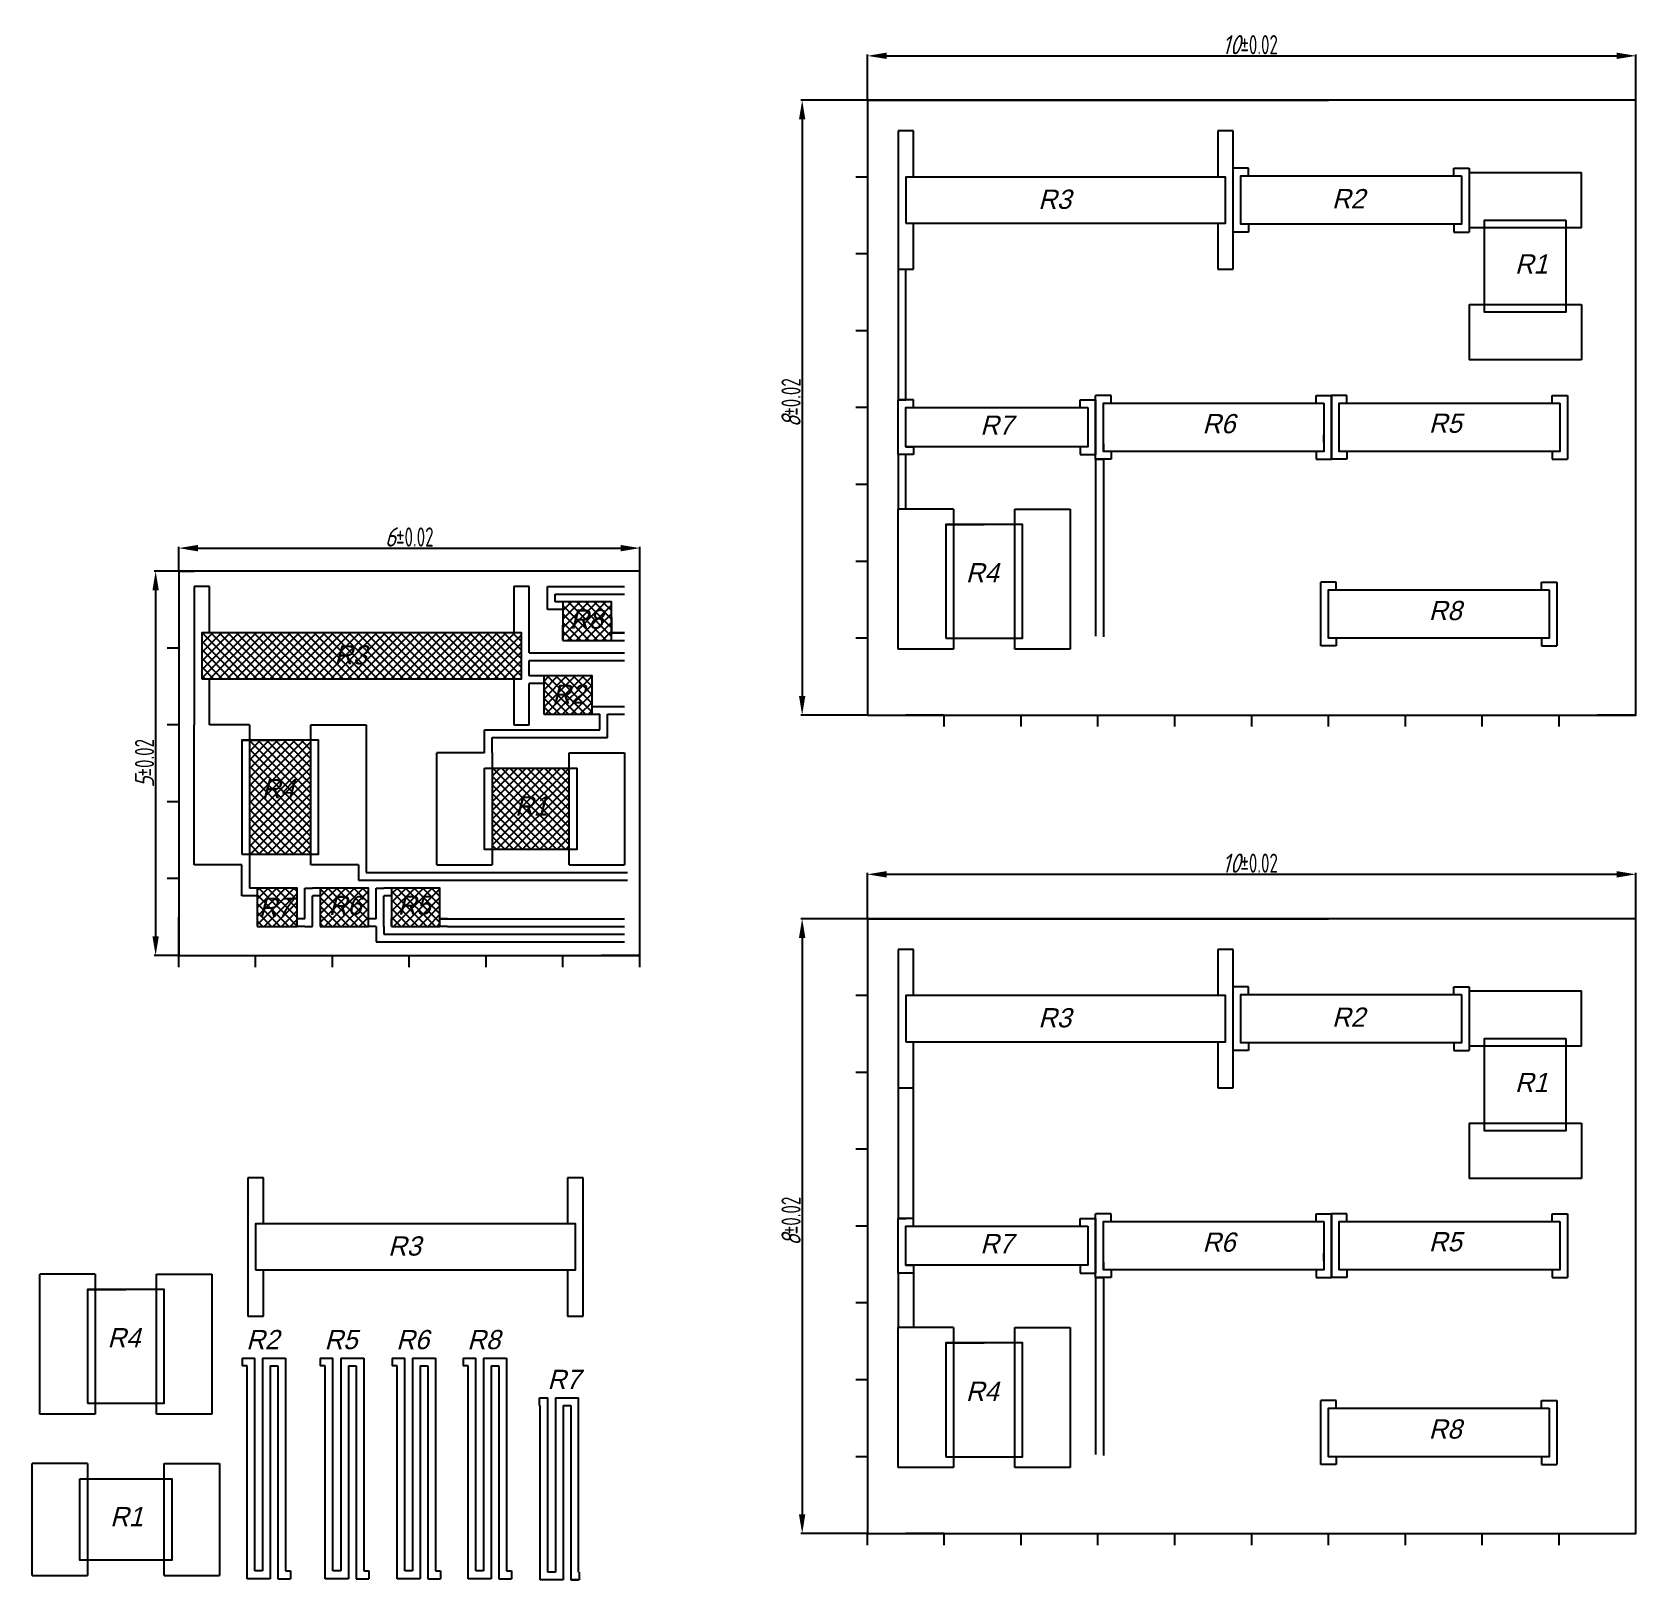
# Model space of a CAD drawing. Header units: millimetres. Extents: x 1007 to 2120, y -18 to 495.
# Drawn here: x 1210.8 to 1419.5, y 282.7 to 484.1 of the extents above; entities that cross this region are included whole.
import ezdxf

# ---------------------------------------------------------------- set-up
doc = ezdxf.new("R2010")
doc.units = ezdxf.units.MM
doc.layers.add('проводник', color=7, linetype='Continuous')
doc.layers.add('рамка', color=7, linetype='Continuous')
doc.styles.add('STYLE1', font='gostwnd4.shx', dxfattribs={"oblique": 15, "height": 2.5})
doc.dimstyles.get("Standard").update_dxf_attribs({"dimtxt": 0.5, "dimasz": 2.5, "dimexe": 0.18, "dimexo": 0.0625, "dimgap": 0.2, "dimtad": 1, "dimtoh": 1, "dimdec": 4, "dimzin": 0, "dimdsep": 46, "dimtxsty": 'STYLE1', "dimcen": 2.5, "dimadec": 0, "dimazin": 0, "dimtfac": 1, "dimtdec": 4, "dimtofl": 0, "dimtmove": 0, "dimatfit": 3, "dimfxl": 1, "dimtolj": 1, "dimtzin": 0, "dimarcsym": 0})

# ---------------------------------------------------------------- blocks, each defined once
blk = doc.blocks.new('*D9')
at = {"layer": 'Defpoints', "color": 0, "ltscale": 100, "transparency": 16777216}
for p in [(1229.92, 413.94), (1226.92, 363.94), (1229.92, 363.94)]:
    blk.add_point(p, dxfattribs=at)
at = {"layer": 'рамка', "color": 0, "lineweight": -2, "ltscale": 100, "transparency": 16777216}
for p, q in [((1229.86, 413.94), (1226.74, 413.94)), ((1226.92, 411.44), (1226.92, 366.44)), ((1229.86, 363.94), (1226.74, 363.94))]:
    blk.add_line(p, q, dxfattribs=at)
at = {"layer": 'рамка', "color": 0, "ltscale": 100, "transparency": 16777216}
for points in [[(1226.5, 411.44), (1227.34, 411.44), (1226.92, 413.94)], [(1226.5, 366.44), (1227.34, 366.44), (1226.92, 363.94)]]:
    blk.add_solid(points, dxfattribs=at)
at = {"layer": 'рамка', "color": 0, "ltscale": 100, "transparency": 16777216, "insert": (1225.47, 388.94), "char_height": 2.5, "attachment_point": 5, "rotation": 90, "style": 'STYLE1'}
blk.add_mtext('\\A1;5{\\A0;\\Feskd15|c204;\\Q0;\\W0.8;%%P0.02}', dxfattribs=at)
blk = doc.blocks.new('*D8')
at = {"layer": 'Defpoints', "color": 0, "ltscale": 100, "transparency": 16777216}
for p in [(1289.92, 416.94), (1229.92, 413.94), (1289.92, 413.94)]:
    blk.add_point(p, dxfattribs=at)
at = {"layer": 'рамка', "color": 0, "lineweight": -2, "ltscale": 100, "transparency": 16777216}
for p, q in [((1229.92, 414), (1229.92, 417.12)), ((1232.42, 416.94), (1287.42, 416.94)), ((1289.92, 414), (1289.92, 417.12))]:
    blk.add_line(p, q, dxfattribs=at)
at = {"layer": 'рамка', "color": 0, "ltscale": 100, "transparency": 16777216}
for points in [[(1232.42, 417.36), (1232.42, 416.52), (1229.92, 416.94)], [(1287.42, 417.36), (1287.42, 416.52), (1289.92, 416.94)]]:
    blk.add_solid(points, dxfattribs=at)
at = {"layer": 'рамка', "color": 0, "ltscale": 100, "transparency": 16777216, "insert": (1259.92, 418.39), "char_height": 2.5, "attachment_point": 5, "style": 'STYLE1'}
blk.add_mtext('\\A1;6{\\A0;\\Feskd15|c204;\\Q0;\\W0.8;%%P0.02}', dxfattribs=at)
blk = doc.blocks.new('*D13')
at = {"layer": 'Defpoints', "color": 0, "ltscale": 100, "transparency": 16777216}
for p in [(1319.54, 475.22), (1311.05, 395.22), (1319.54, 395.22)]:
    blk.add_point(p, dxfattribs=at)
at = {"layer": 'рамка', "color": 0, "lineweight": -2, "ltscale": 100, "transparency": 16777216}
for p, q in [((1319.48, 475.22), (1310.87, 475.22)), ((1311.05, 472.72), (1311.05, 397.72)), ((1319.48, 395.22), (1310.87, 395.22))]:
    blk.add_line(p, q, dxfattribs=at)
at = {"layer": 'рамка', "color": 0, "ltscale": 100, "transparency": 16777216}
for points in [[(1310.63, 472.72), (1311.46, 472.72), (1311.05, 475.22)], [(1310.63, 397.72), (1311.46, 397.72), (1311.05, 395.22)]]:
    blk.add_solid(points, dxfattribs=at)
at = {"layer": 'рамка', "color": 0, "ltscale": 100, "transparency": 16777216, "insert": (1309.6, 435.85), "char_height": 2.5, "attachment_point": 5, "rotation": 90, "style": 'STYLE1'}
blk.add_mtext('\\A1;8{\\A0;\\Feskd15|c204;\\Q0;\\W0.8;%%P0.02}', dxfattribs=at)
blk = doc.blocks.new('*D14')
at = {"layer": 'Defpoints', "color": 0, "ltscale": 100, "transparency": 16777216}
for p in [(1419.54, 480.99), (1319.54, 475.22), (1419.54, 475.22)]:
    blk.add_point(p, dxfattribs=at)
at = {"layer": 'рамка', "color": 0, "lineweight": -2, "ltscale": 100, "transparency": 16777216}
for p, q in [((1319.54, 475.28), (1319.54, 481.17)), ((1322.04, 480.99), (1417.04, 480.99)), ((1419.54, 475.28), (1419.54, 481.17))]:
    blk.add_line(p, q, dxfattribs=at)
at = {"layer": 'рамка', "color": 0, "ltscale": 100, "transparency": 16777216}
for points in [[(1322.04, 481.41), (1322.04, 480.58), (1319.54, 480.99)], [(1417.04, 481.41), (1417.04, 480.58), (1419.54, 480.99)]]:
    blk.add_solid(points, dxfattribs=at)
at = {"layer": 'рамка', "color": 0, "ltscale": 100, "transparency": 16777216, "insert": (1369.32, 482.44), "char_height": 2.5, "attachment_point": 5, "style": 'STYLE1'}
blk.add_mtext('\\A1;10{\\A0;\\Feskd15|c204;\\Q0;\\W0.8;%%P0.02}', dxfattribs=at)
blk = doc.blocks.new('*D15')
at = {"layer": 'Defpoints', "color": 0, "ltscale": 100, "transparency": 16777216}
for p in [(1319.54, 368.73), (1311.05, 288.73), (1319.54, 288.73)]:
    blk.add_point(p, dxfattribs=at)
at = {"layer": 'рамка', "color": 0, "lineweight": -2, "ltscale": 100, "transparency": 16777216}
for p, q in [((1319.48, 368.73), (1310.87, 368.73)), ((1311.05, 366.23), (1311.05, 291.23)), ((1319.48, 288.73), (1310.87, 288.73))]:
    blk.add_line(p, q, dxfattribs=at)
at = {"layer": 'рамка', "color": 0, "ltscale": 100, "transparency": 16777216}
for points in [[(1310.63, 366.23), (1311.46, 366.23), (1311.05, 368.73)], [(1310.63, 291.23), (1311.46, 291.23), (1311.05, 288.73)]]:
    blk.add_solid(points, dxfattribs=at)
at = {"layer": 'рамка', "color": 0, "ltscale": 100, "transparency": 16777216, "insert": (1309.6, 329.36), "char_height": 2.5, "attachment_point": 5, "rotation": 90, "style": 'STYLE1'}
blk.add_mtext('\\A1;8{\\A0;\\Feskd15|c204;\\Q0;\\W0.8;%%P0.02}', dxfattribs=at)
blk = doc.blocks.new('*D16')
at = {"layer": 'Defpoints', "color": 0, "ltscale": 100, "transparency": 16777216}
for p in [(1419.54, 374.5), (1319.54, 368.73), (1419.54, 368.73)]:
    blk.add_point(p, dxfattribs=at)
at = {"layer": 'рамка', "color": 0, "lineweight": -2, "ltscale": 100, "transparency": 16777216}
for p, q in [((1319.54, 368.79), (1319.54, 374.68)), ((1322.04, 374.5), (1417.04, 374.5)), ((1419.54, 368.79), (1419.54, 374.68))]:
    blk.add_line(p, q, dxfattribs=at)
at = {"layer": 'рамка', "color": 0, "ltscale": 100, "transparency": 16777216}
for points in [[(1322.04, 374.92), (1322.04, 374.08), (1319.54, 374.5)], [(1417.04, 374.92), (1417.04, 374.08), (1419.54, 374.5)]]:
    blk.add_solid(points, dxfattribs=at)
at = {"layer": 'рамка', "color": 0, "ltscale": 100, "transparency": 16777216, "insert": (1369.32, 375.95), "char_height": 2.5, "attachment_point": 5, "style": 'STYLE1'}
blk.add_mtext('\\A1;10{\\A0;\\Feskd15|c204;\\Q0;\\W0.8;%%P0.02}', dxfattribs=at)

msp = doc.modelspace()

# ---------------------------------------------------------------- hatches: boundary and pattern name
at = {"layer": 'рамка', "ltscale": 100, "transparency": 33554457}
h = msp.add_hatch(dxfattribs=at)
h.set_pattern_fill('ANSI37', color=256, scale=0.25)
h.paths.add_polyline_path([(1274.51879, 405.93869), (1232.91879, 405.93869), (1232.91879, 399.93869), (1274.51879, 399.93869)])
h.paths.add_polyline_path([(1247.11879, 391.93869), (1239.11879, 391.93869), (1239.11879, 377.13869), (1247.11879, 377.13869)])
h.paths.add_polyline_path([(1245.31879, 372.71881), (1240.11879, 372.71881), (1240.11879, 367.71881), (1245.31879, 367.71881)])
h.paths.add_polyline_path([(1254.61879, 372.71881), (1248.31879, 372.71881), (1248.31879, 367.71881), (1254.61879, 367.71881)])
h.paths.add_polyline_path([(1263.91879, 372.71881), (1257.61879, 372.71881), (1257.61879, 367.71881), (1263.91879, 367.71881)])
h.paths.add_polyline_path([(1280.71879, 388.31881), (1270.71879, 388.31881), (1270.71879, 377.71881), (1280.71879, 377.71881)])
h.paths.add_polyline_path([(1283.71879, 396.31881), (1283.71879, 400.31881), (1277.41879, 400.31881), (1277.41879, 399.31881), (1277.41879, 395.31881), (1283.71879, 395.31881)])
h.paths.add_polyline_path([(1286.21879, 406.93869), (1286.21879, 407.93869), (1286.21879, 409.93869), (1279.91879, 409.93869), (1279.91879, 404.93869), (1286.21879, 404.93869)])
h.paths.add_polyline_path([(1249.35794, 401.3431), (1254.77461, 401.00816), (1255.77942, 404.75816), (1250.36275, 405.0931)], flags=24)
h.paths.add_polyline_path([(1239.92765, 383.94935), (1245.34431, 383.61441), (1246.34912, 387.36441), (1240.93246, 387.69935)], flags=24)
h.paths.add_polyline_path([(1239.52164, 368.50129), (1244.93831, 368.16636), (1245.94312, 371.91636), (1240.52645, 372.25129)], flags=9)
h.paths.add_polyline_path([(1248.64375, 368.75275), (1254.06042, 368.41781), (1255.06523, 372.16781), (1249.64856, 372.50275)], flags=9)
h.paths.add_polyline_path([(1257.6208, 368.77985), (1263.03746, 368.44491), (1264.04227, 372.19491), (1258.62561, 372.52985)], flags=9)
h.paths.add_polyline_path([(1272.88438, 381.69346), (1277.46771, 381.35853), (1278.47252, 385.10853), (1273.88919, 385.44346)], flags=24)
h.paths.add_polyline_path([(1277.70883, 396.23649), (1283.1255, 395.90156), (1284.13031, 399.65156), (1278.71364, 399.98649)], flags=9)
h.paths.add_polyline_path([(1280.0455, 406.0013), (1285.46217, 405.66636), (1286.46697, 409.41636), (1281.05031, 409.7513)], flags=9)

# ---------------------------------------------------------------- linework, layer by layer
at = {"layer": 'рамка', "ltscale": 100}
for p, q in [((1319.53766, 475.21971), (1323.53766, 475.21971)), ((1319.53766, 475.21971), (1319.53766, 471.21971)), ((1319.53766, 475.21971), (1321.53766, 475.21971)), ((1319.53766, 475.21971), (1319.53766, 473.21971)), ((1319.53766, 475.21971), (1379.53766, 475.21971)), ((1319.53766, 475.21971), (1319.53766, 425.21971)), ((1319.53766, 475.21971), (1324.53766, 475.21971)), ((1319.53766, 475.21971), (1319.53766, 470.21971)), ((1324.53766, 471.21971), (1323.53766, 471.21971)), ((1323.53766, 471.21971), (1323.53766, 453.21971)), ((1325.53766, 471.21971), (1324.53766, 471.21971)), ((1325.53766, 465.21971), (1325.53766, 471.21971)), ((1366.13766, 471.21971), (1365.13766, 471.21971)), ((1365.13766, 471.21971), (1365.13766, 465.21971)), ((1367.13766, 471.21971), (1366.13766, 471.21971)), ((1367.13766, 453.21971), (1367.13766, 471.21971)), ((1367.13766, 458.06971), (1367.13766, 466.36971)), ((1369.13766, 466.36971), (1367.13766, 466.36971)), ((1369.13766, 465.36971), (1369.13766, 466.36971)), ((1395.83766, 465.36971), (1395.83766, 466.36971)), ((1395.83766, 466.36971), (1397.83766, 466.36971)), ((1397.83766, 466.36971), (1397.83766, 458.06971)), ((1397.83766, 466.36971), (1397.83766, 462.76971)), ((1397.83766, 465.81971), (1412.43766, 465.81971)), ((1397.83766, 465.81971), (1397.83766, 458.61971)), ((1412.43766, 458.61971), (1412.43766, 465.81971)), ((1319.53766, 465.21971), (1318.03766, 465.21971)), ((1367.13766, 453.21971), (1367.13766, 462.21971)), ((1367.13766, 458.06971), (1367.13766, 462.21971)), ((1325.53766, 453.21971), (1325.53766, 459.21971)), ((1365.13766, 459.21971), (1365.13766, 453.21971)), ((1410.43766, 459.61971), (1410.43766, 458.61971)), ((1369.13766, 458.06971), (1367.13766, 458.06971)), ((1369.13766, 459.06971), (1369.13766, 458.06971)), ((1395.83766, 459.06971), (1395.83766, 458.06971)), ((1395.83766, 458.06971), (1397.83766, 458.06971)), ((1412.43766, 458.61971), (1397.83766, 458.61971)), ((1319.53766, 455.21971), (1318.03766, 455.21971)), ((1323.53766, 453.21971), (1325.53766, 453.21971)), ((1323.53766, 453.21971), (1323.53766, 436.21971)), ((1324.53766, 436.21971), (1324.53766, 453.21971)), ((1365.13766, 453.21971), (1367.13766, 453.21971)), ((1397.83766, 448.61971), (1412.43766, 448.61971)), ((1397.83766, 448.61971), (1397.83766, 441.41971)), ((1410.43766, 448.61971), (1412.43766, 448.61971)), ((1412.43766, 448.61971), (1412.43766, 441.41971)), ((1319.53766, 445.21971), (1318.03766, 445.21971)), ((1412.43766, 441.41971), (1397.83766, 441.41971)), ((1323.53766, 429.11971), (1323.53766, 436.21971)), ((1325.53766, 436.21971), (1323.53766, 436.21971)), ((1323.53766, 436.21971), (1324.53766, 436.21971)), ((1325.53766, 435.21971), (1325.53766, 436.21971)), ((1347.23766, 435.21971), (1347.23766, 436.21971)), ((1347.23766, 436.21971), (1349.23766, 436.21971)), ((1349.23766, 428.51971), (1349.23766, 436.81971)), ((1351.23766, 436.81971), (1349.23766, 436.81971)), ((1349.23766, 436.21971), (1349.23766, 429.11971)), ((1351.23766, 435.81971), (1351.23766, 436.81971)), ((1377.93766, 435.81971), (1377.93766, 436.81971)), ((1377.93766, 436.81971), (1379.93766, 436.81971)), ((1379.93766, 428.51971), (1379.93766, 436.81971)), ((1381.93766, 436.81971), (1379.93766, 436.81971)), ((1379.93766, 436.81971), (1379.93766, 428.51971)), ((1381.93766, 435.81971), (1381.93766, 436.81971)), ((1408.63766, 435.81971), (1408.63766, 436.81971)), ((1408.63766, 436.81971), (1410.63766, 436.81971)), ((1410.63766, 436.81971), (1410.63766, 428.51971)), ((1319.53766, 435.21971), (1318.03766, 435.21971)), ((1319.53766, 435.21971), (1318.03766, 435.21971)), ((1324.53766, 430.11971), (1325.53766, 430.11971)), ((1325.53766, 430.11971), (1325.53766, 429.11971)), ((1348.23766, 430.11971), (1347.23766, 430.11971)), ((1347.23766, 430.11971), (1347.23766, 429.11971)), ((1350.23766, 430.51971), (1350.23766, 429.51971)), ((1378.93766, 430.71971), (1378.93766, 431.71971)), ((1325.53766, 429.11971), (1323.53766, 429.11971)), ((1323.53766, 429.11971), (1323.53766, 422.01971)), ((1324.53766, 422.01971), (1324.53766, 429.11971)), ((1347.23766, 429.11971), (1349.23766, 429.11971)), ((1351.23766, 428.51971), (1349.23766, 428.51971)), ((1349.23766, 428.51971), (1350.23766, 428.51971)), ((1349.23766, 428.51971), (1349.23766, 426.51971)), ((1349.23766, 428.51971), (1349.23766, 405.4885)), ((1350.23766, 428.51971), (1350.23766, 405.37903)), ((1351.23766, 429.51971), (1351.23766, 428.51971)), ((1377.93766, 429.51971), (1377.93766, 428.51971)), ((1377.93766, 428.51971), (1379.93766, 428.51971)), ((1381.93766, 428.51971), (1379.93766, 428.51971)), ((1381.93766, 429.51971), (1381.93766, 428.51971)), ((1408.63766, 429.51971), (1408.63766, 428.51971)), ((1408.63766, 428.51971), (1410.63766, 428.51971)), ((1319.53766, 425.21971), (1318.03766, 425.21971)), ((1330.73766, 422.01971), (1323.53766, 422.01971)), ((1323.53766, 403.79984), (1323.53766, 422.01971)), ((1330.73766, 422.01971), (1330.73766, 403.79984)), ((1338.73766, 403.79984), (1338.73766, 422.01971)), ((1338.73766, 420.01971), (1338.73766, 422.01971)), ((1338.73766, 422.01971), (1345.93766, 422.01971)), ((1345.93766, 422.01971), (1345.93766, 403.79984)), ((1329.73766, 420.01971), (1334.73766, 420.01971)), ((1229.91879, 413.93869), (1229.91879, 416.93869)), ((1229.91879, 413.93869), (1226.91879, 413.93869)), ((1229.91879, 413.93869), (1228.41879, 413.93869)), ((1229.91879, 413.93869), (1231.41879, 413.93869)), ((1229.91879, 413.93869), (1229.91879, 408.93869)), ((1229.91879, 413.93869), (1229.91879, 411.93869)), ((1229.91879, 413.93869), (1231.91879, 413.93869)), ((1229.91879, 413.93869), (1231.91879, 413.93869)), ((1229.91879, 413.93869), (1229.91879, 411.93869)), ((1229.91879, 413.93869), (1231.91879, 413.93869)), ((1319.53766, 415.21971), (1318.03766, 415.21971)), ((1232.91879, 411.93869), (1231.91879, 411.93869)), ((1231.91879, 411.93869), (1231.91879, 393.93869)), ((1233.91879, 411.93869), (1232.91879, 411.93869)), ((1233.91879, 405.93869), (1233.91879, 411.93869)), ((1274.51879, 411.93869), (1273.51879, 411.93869)), ((1273.51879, 411.93869), (1273.51879, 405.93869)), ((1275.51879, 411.93869), (1274.51879, 411.93869)), ((1275.51879, 403.31881), (1275.51879, 411.93869)), ((1277.91879, 408.93869), (1277.91879, 411.93869)), ((1277.91879, 411.93869), (1287.91879, 411.93869)), ((1378.53766, 404.21971), (1378.53766, 412.51971)), ((1380.53766, 412.51971), (1378.53766, 412.51971)), ((1380.53766, 411.51971), (1380.53766, 412.51971)), ((1407.23766, 411.51971), (1407.23766, 412.51971)), ((1407.23766, 412.51971), (1409.23766, 412.51971)), ((1409.23766, 412.51971), (1409.23766, 404.21971)), ((1278.91879, 409.93869), (1278.91879, 410.93869)), ((1278.91879, 410.93869), (1287.91879, 410.93869)), ((1279.91879, 409.93869), (1278.91879, 409.93869)), ((1279.91879, 409.93869), (1279.91879, 407.93869)), ((1279.91879, 408.93869), (1277.91879, 408.93869)), ((1279.91879, 404.93869), (1279.91879, 406.93869)), ((1286.21879, 404.93869), (1286.21879, 406.93869)), ((1287.91879, 405.93869), (1286.21879, 405.93869)), ((1286.21879, 404.93869), (1287.91879, 404.93869)), ((1319.53766, 405.21971), (1318.03766, 405.21971)), ((1380.53766, 405.21971), (1380.53766, 404.21971)), ((1407.23766, 405.21971), (1407.23766, 404.21971)), ((1229.91879, 403.93869), (1228.41879, 403.93869)), ((1275.51879, 403.31881), (1287.91879, 403.31881)), ((1330.73766, 403.79984), (1323.53766, 403.79984)), ((1345.93766, 403.79984), (1338.73766, 403.79984)), ((1380.53766, 404.21971), (1378.53766, 404.21971)), ((1407.23766, 404.21971), (1409.23766, 404.21971)), ((1275.51879, 400.31881), (1275.51879, 402.31881)), ((1275.51879, 402.31881), (1287.91879, 402.31881)), ((1233.91879, 393.93869), (1233.91879, 399.93869)), ((1273.51879, 399.93869), (1273.51879, 393.93869)), ((1276.41879, 400.31881), (1275.51879, 400.31881)), ((1275.51879, 393.93869), (1275.51879, 399.31881)), ((1276.41879, 399.31881), (1275.51879, 399.31881)), ((1277.41879, 400.31881), (1276.41879, 400.31881)), ((1277.41879, 399.31881), (1276.41879, 399.31881)), ((1277.41879, 400.31881), (1277.41879, 399.31881)), ((1419.53766, 395.21971), (1419.53766, 400.21971)), ((1419.53766, 395.21971), (1419.53766, 399.21971)), ((1419.53766, 395.21971), (1419.53766, 397.21971)), ((1283.71879, 395.31881), (1283.71879, 396.31881)), ((1283.71879, 396.31881), (1284.71879, 396.31881)), ((1283.71879, 395.31881), (1284.71879, 395.31881)), ((1284.71879, 396.31881), (1287.91879, 396.31881)), ((1284.71879, 393.31881), (1284.71879, 395.31881)), ((1285.71879, 392.31881), (1285.71879, 395.31881)), ((1285.71879, 395.31881), (1287.91879, 395.31881)), ((1319.53766, 395.21971), (1324.53766, 395.21971)), ((1329.53766, 395.21971), (1324.53766, 395.21971)), ((1329.53766, 393.71971), (1329.53766, 395.21971)), ((1339.53766, 393.71971), (1339.53766, 395.21971)), ((1349.53766, 393.71971), (1349.53766, 395.21971)), ((1359.53766, 393.71971), (1359.53766, 395.21971)), ((1369.53766, 393.71971), (1369.53766, 395.21971)), ((1369.53766, 393.71971), (1369.53766, 395.21971)), ((1379.53766, 393.71971), (1379.53766, 395.21971)), ((1389.53766, 393.71971), (1389.53766, 395.21971)), ((1399.53766, 393.71971), (1399.53766, 395.21971)), ((1409.53766, 393.71971), (1409.53766, 395.21971)), ((1419.53766, 395.21971), (1414.53766, 395.21971)), ((1419.53766, 395.21971), (1415.53766, 395.21971)), ((1419.53766, 395.21971), (1417.53766, 395.21971)), ((1229.91879, 393.93869), (1228.41879, 393.93869)), ((1231.91879, 375.71881), (1231.91879, 393.93869)), ((1239.11879, 393.93869), (1233.91879, 393.93869)), ((1239.11879, 393.93869), (1239.11879, 375.71881)), ((1247.11879, 375.71881), (1247.11879, 393.93869)), ((1247.11879, 391.93869), (1247.11879, 393.93869)), ((1247.11879, 393.93869), (1254.31879, 393.93869)), ((1254.31879, 393.93869), (1254.31879, 375.71881)), ((1254.31879, 393.93869), (1254.31879, 385.93869)), ((1269.71879, 390.31881), (1269.71879, 393.31881)), ((1269.71879, 393.31881), (1284.71879, 393.31881)), ((1273.51879, 393.93869), (1275.51879, 393.93869)), ((1238.11879, 391.93869), (1243.11879, 391.93869)), ((1269.71879, 390.31881), (1263.51879, 390.31881)), ((1263.51879, 375.71881), (1263.51879, 390.31881)), ((1270.71879, 390.31881), (1270.71879, 392.31881)), ((1270.71879, 392.31881), (1285.71879, 392.31881)), ((1270.71879, 390.31881), (1270.71879, 375.71881)), ((1280.71879, 375.71881), (1280.71879, 390.31881)), ((1280.71879, 388.31881), (1280.71879, 390.31881)), ((1280.71879, 390.31881), (1287.91879, 390.31881)), ((1287.91879, 390.31881), (1287.91879, 375.71881)), ((1269.71879, 388.31881), (1270.71879, 388.31881)), ((1254.31879, 385.93869), (1254.31879, 384.93869)), ((1229.91879, 383.93869), (1228.41879, 383.93869)), ((1238.11879, 375.71881), (1231.91879, 375.71881)), ((1238.11879, 371.71881), (1238.11879, 375.71881)), ((1239.11879, 375.71881), (1239.11879, 372.71881)), ((1253.31879, 375.71881), (1247.11879, 375.71881)), ((1253.31879, 375.71881), (1253.31879, 373.71881)), ((1254.31879, 375.71881), (1254.31879, 374.71881)), ((1263.51879, 375.71881), (1270.71879, 375.71881)), ((1280.71879, 375.71881), (1287.91879, 375.71881)), ((1229.91879, 373.93869), (1228.41879, 373.93869)), ((1253.31879, 373.71881), (1288.31879, 373.71881)), ((1254.31879, 374.71881), (1288.31879, 374.71881)), ((1239.11879, 371.71881), (1238.11879, 371.71881)), ((1240.11879, 372.71881), (1239.11879, 372.71881)), ((1240.11879, 371.71881), (1239.11879, 371.71881)), ((1246.31879, 368.71881), (1246.31879, 372.71881)), ((1246.31879, 372.71881), (1247.31879, 372.71881)), ((1248.31879, 372.71881), (1247.31879, 372.71881)), ((1248.31879, 371.71881), (1247.31879, 371.71881)), ((1247.31879, 367.71881), (1247.31879, 371.71881)), ((1255.61879, 368.71881), (1255.61879, 372.71881)), ((1255.61879, 372.71881), (1256.61879, 372.71881)), ((1257.61879, 372.71881), (1256.61879, 372.71881)), ((1257.61879, 371.71881), (1256.61879, 371.71881)), ((1256.61879, 367.71881), (1256.61879, 371.71881)), ((1229.91879, 363.93869), (1229.91879, 368.93869)), ((1246.31879, 368.71881), (1245.31879, 368.71881)), ((1246.31879, 367.71881), (1245.31879, 367.71881)), ((1246.31879, 367.71881), (1247.31879, 367.71881)), ((1255.61879, 368.71881), (1254.61879, 368.71881)), ((1255.61879, 367.71881), (1254.61879, 367.71881)), ((1255.61879, 367.71881), (1255.61879, 365.71881)), ((1256.61879, 367.71881), (1256.61879, 366.71881)), ((1257.61879, 367.71881), (1257.61879, 368.71881)), ((1264.91879, 368.71881), (1263.91879, 368.71881)), ((1263.91879, 368.71881), (1265.91879, 368.71881)), ((1264.91879, 367.71881), (1263.91879, 367.71881)), ((1264.91879, 368.71881), (1265.91879, 368.71881)), ((1264.91879, 367.71881), (1265.91879, 367.71881)), ((1265.91879, 368.71881), (1287.91879, 368.71881)), ((1265.91879, 367.71881), (1287.91879, 367.71881)), ((1319.53766, 368.7275), (1323.53766, 368.7275)), ((1319.53766, 368.7275), (1319.53766, 364.7275)), ((1319.53766, 368.7275), (1321.53766, 368.7275)), ((1319.53766, 368.7275), (1319.53766, 366.7275)), ((1319.53766, 368.7275), (1379.53766, 368.7275)), ((1319.53766, 368.7275), (1319.53766, 318.7275)), ((1319.53766, 368.7275), (1324.53766, 368.7275)), ((1319.53766, 368.7275), (1319.53766, 363.7275)), ((1255.61879, 365.71881), (1265.91879, 365.71881)), ((1256.61879, 366.71881), (1265.91879, 366.71881)), ((1265.91879, 366.71881), (1287.91879, 366.71881)), ((1265.91879, 365.71881), (1287.91879, 365.71881)), ((1289.91879, 363.93869), (1289.91879, 365.93869)), ((1289.91879, 363.93869), (1289.91879, 365.43869)), ((1229.91879, 363.93869), (1234.91879, 363.93869)), ((1229.91879, 363.93869), (1234.91879, 363.93869)), ((1229.91879, 362.43869), (1229.91879, 363.93869)), ((1239.91879, 362.43869), (1239.91879, 363.93869)), ((1249.91879, 362.43869), (1249.91879, 363.93869)), ((1259.91879, 362.43869), (1259.91879, 363.93869)), ((1269.91879, 362.43869), (1269.91879, 363.93869)), ((1279.91879, 362.43869), (1279.91879, 363.93869)), ((1289.91879, 363.93869), (1284.91879, 363.93869)), ((1289.91879, 363.93869), (1287.91879, 363.93869)), ((1289.91879, 362.43869), (1289.91879, 363.93869)), ((1324.53766, 364.7275), (1323.53766, 364.7275)), ((1323.53766, 364.7275), (1323.53766, 346.7275)), ((1325.53766, 364.7275), (1324.53766, 364.7275)), ((1325.53766, 358.7275), (1325.53766, 364.7275)), ((1366.13766, 364.7275), (1365.13766, 364.7275)), ((1365.13766, 364.7275), (1365.13766, 358.7275)), ((1367.13766, 364.7275), (1366.13766, 364.7275)), ((1367.13766, 346.7275), (1367.13766, 364.7275)), ((1367.13766, 351.5775), (1367.13766, 359.8775)), ((1369.13766, 359.8775), (1367.13766, 359.8775)), ((1369.13766, 358.8775), (1369.13766, 359.8775)), ((1395.83766, 358.8775), (1395.83766, 359.8775)), ((1395.83766, 359.8775), (1397.83766, 359.8775)), ((1397.83766, 359.8775), (1397.83766, 351.5775)), ((1397.83766, 359.8775), (1397.83766, 356.2775)), ((1397.83766, 359.3275), (1412.43766, 359.3275)), ((1397.83766, 359.3275), (1397.83766, 352.1275)), ((1412.43766, 352.1275), (1412.43766, 359.3275)), ((1319.53766, 358.7275), (1318.03766, 358.7275)), ((1367.13766, 346.7275), (1367.13766, 355.7275)), ((1367.13766, 351.5775), (1367.13766, 355.7275)), ((1325.53766, 346.7275), (1325.53766, 352.7275)), ((1365.13766, 352.7275), (1365.13766, 346.7275)), ((1410.43766, 353.1275), (1410.43766, 352.1275)), ((1369.13766, 351.5775), (1367.13766, 351.5775)), ((1369.13766, 352.5775), (1369.13766, 351.5775)), ((1395.83766, 352.5775), (1395.83766, 351.5775)), ((1395.83766, 351.5775), (1397.83766, 351.5775)), ((1412.43766, 352.1275), (1397.83766, 352.1275)), ((1319.53766, 348.7275), (1318.03766, 348.7275)), ((1323.53766, 346.7275), (1325.53766, 346.7275)), ((1323.53766, 346.7275), (1323.53766, 329.7275)), ((1325.53766, 329.7275), (1325.53766, 346.7275)), ((1365.13766, 346.7275), (1367.13766, 346.7275)), ((1397.83766, 342.1275), (1412.43766, 342.1275)), ((1397.83766, 342.1275), (1397.83766, 334.9275)), ((1410.43766, 342.1275), (1412.43766, 342.1275)), ((1412.43766, 342.1275), (1412.43766, 334.9275)), ((1319.53766, 338.7275), (1318.03766, 338.7275)), ((1239.9331, 335.03068), (1238.9331, 335.03068)), ((1238.9331, 335.03068), (1238.9331, 317.03068)), ((1240.9331, 335.03068), (1239.9331, 335.03068)), ((1240.9331, 329.03068), (1240.9331, 335.03068)), ((1281.5331, 335.03068), (1280.5331, 335.03068)), ((1280.5331, 335.03068), (1280.5331, 329.03068)), ((1282.5331, 335.03068), (1281.5331, 335.03068)), ((1282.5331, 317.03068), (1282.5331, 335.03068)), ((1412.43766, 334.9275), (1397.83766, 334.9275)), ((1349.23766, 322.0275), (1349.23766, 330.3275)), ((1351.23766, 330.3275), (1349.23766, 330.3275)), ((1351.23766, 329.3275), (1351.23766, 330.3275)), ((1377.93766, 329.3275), (1377.93766, 330.3275)), ((1377.93766, 330.3275), (1379.93766, 330.3275)), ((1379.93766, 322.0275), (1379.93766, 330.3275)), ((1381.93766, 330.3275), (1379.93766, 330.3275)), ((1379.93766, 330.3275), (1379.93766, 322.0275)), ((1381.93766, 329.3275), (1381.93766, 330.3275)), ((1408.63766, 329.3275), (1408.63766, 330.3275)), ((1408.63766, 330.3275), (1410.63766, 330.3275)), ((1410.63766, 330.3275), (1410.63766, 322.0275)), ((1319.53766, 328.7275), (1318.03766, 328.7275)), ((1319.53766, 328.7275), (1318.03766, 328.7275)), ((1323.53766, 322.6275), (1323.53766, 329.7275)), ((1325.53766, 329.7275), (1323.53766, 329.7275)), ((1323.53766, 329.7275), (1324.53766, 329.7275)), ((1325.53766, 328.7275), (1325.53766, 329.7275)), ((1347.23766, 328.7275), (1347.23766, 329.7275)), ((1347.23766, 329.7275), (1349.23766, 329.7275)), ((1349.23766, 329.7275), (1349.23766, 322.6275)), ((1324.53766, 323.6275), (1325.53766, 323.6275)), ((1325.53766, 323.6275), (1325.53766, 322.6275)), ((1348.23766, 323.6275), (1347.23766, 323.6275)), ((1347.23766, 323.6275), (1347.23766, 322.6275)), ((1350.23766, 324.0275), (1350.23766, 323.0275)), ((1378.93766, 324.2275), (1378.93766, 325.2275)), ((1219.04129, 322.49112), (1211.84129, 322.49112)), ((1211.84129, 304.27125), (1211.84129, 322.49112)), ((1219.04129, 322.49112), (1219.04129, 304.27125)), ((1227.04129, 304.27125), (1227.04129, 322.49112)), ((1227.04129, 320.49112), (1227.04129, 322.49112)), ((1227.04129, 322.49112), (1234.24129, 322.49112)), ((1234.24129, 322.49112), (1234.24129, 304.27125)), ((1240.9331, 317.03068), (1240.9331, 323.03068)), ((1280.5331, 323.03068), (1280.5331, 317.03068)), ((1325.53766, 322.6275), (1323.53766, 322.6275)), ((1323.53766, 322.6275), (1323.53766, 315.5275)), ((1325.53766, 322.6275), (1325.53766, 315.5275)), ((1347.23766, 322.6275), (1349.23766, 322.6275)), ((1351.23766, 322.0275), (1349.23766, 322.0275)), ((1349.23766, 322.0275), (1350.23766, 322.0275)), ((1349.23766, 322.0275), (1349.23766, 320.0275)), ((1349.23766, 322.0275), (1349.23766, 298.99629)), ((1350.23766, 322.0275), (1350.23766, 298.88681)), ((1351.23766, 323.0275), (1351.23766, 322.0275)), ((1377.93766, 323.0275), (1377.93766, 322.0275)), ((1377.93766, 322.0275), (1379.93766, 322.0275)), ((1381.93766, 322.0275), (1379.93766, 322.0275)), ((1381.93766, 323.0275), (1381.93766, 322.0275)), ((1408.63766, 323.0275), (1408.63766, 322.0275)), ((1408.63766, 322.0275), (1410.63766, 322.0275)), ((1218.04129, 320.49112), (1223.04129, 320.49112)), ((1319.53766, 318.7275), (1318.03766, 318.7275)), ((1238.9331, 317.03068), (1240.9331, 317.03068)), ((1280.5331, 317.03068), (1282.5331, 317.03068)), ((1330.73766, 315.5275), (1323.53766, 315.5275)), ((1323.53766, 297.30762), (1323.53766, 315.5275)), ((1330.73766, 315.5275), (1330.73766, 297.30762)), ((1338.73766, 297.30762), (1338.73766, 315.5275)), ((1338.73766, 313.5275), (1338.73766, 315.5275)), ((1338.73766, 315.5275), (1345.93766, 315.5275)), ((1345.93766, 315.5275), (1345.93766, 297.30762)), ((1329.73766, 313.5275), (1334.73766, 313.5275)), ((1238.1583, 311.55902), (1239.8083, 311.55902)), ((1238.1583, 311.55902), (1238.1583, 310.55902)), ((1239.8083, 283.85902), (1239.8083, 311.55902)), ((1240.8083, 311.55902), (1243.8083, 311.55902)), ((1240.8083, 311.55902), (1240.8083, 283.85902)), ((1243.8083, 311.55902), (1243.8083, 283.85902)), ((1248.34756, 311.55902), (1249.99756, 311.55902)), ((1248.34756, 311.55902), (1248.34756, 310.55902)), ((1249.99756, 283.85902), (1249.99756, 311.55902)), ((1250.99756, 311.55902), (1253.99756, 311.55902)), ((1250.99756, 311.55902), (1250.99756, 283.85902)), ((1253.99756, 311.55902), (1253.99756, 283.85902)), ((1257.68059, 311.55902), (1259.33059, 311.55902)), ((1257.68059, 311.55902), (1257.68059, 310.55902)), ((1259.33059, 283.85902), (1259.33059, 311.55902)), ((1260.33059, 311.55902), (1263.33059, 311.55902)), ((1260.33059, 311.55902), (1260.33059, 283.85902)), ((1263.33059, 311.55902), (1263.33059, 283.85902)), ((1266.92799, 311.55902), (1268.57799, 311.55902)), ((1266.92799, 311.55902), (1266.92799, 310.55902)), ((1268.57799, 283.85902), (1268.57799, 311.55902)), ((1269.57799, 311.55902), (1272.57799, 311.55902)), ((1269.57799, 311.55902), (1269.57799, 283.85902)), ((1272.57799, 311.55902), (1272.57799, 283.85902)), ((1238.8083, 310.55902), (1238.1583, 310.55902)), ((1238.8083, 282.85902), (1238.8083, 310.55902)), ((1241.8083, 310.55902), (1241.8083, 282.85902)), ((1241.8083, 310.55902), (1242.8083, 310.55902)), ((1242.8083, 310.55902), (1242.8083, 282.85902)), ((1248.99756, 310.55902), (1248.34756, 310.55902)), ((1248.99756, 282.85902), (1248.99756, 310.55902)), ((1251.99756, 310.55902), (1251.99756, 282.85902)), ((1251.99756, 310.55902), (1252.99756, 310.55902)), ((1252.99756, 310.55902), (1252.99756, 282.85902)), ((1258.33059, 310.55902), (1257.68059, 310.55902)), ((1258.33059, 282.85902), (1258.33059, 310.55902)), ((1261.33059, 310.55902), (1261.33059, 282.85902)), ((1261.33059, 310.55902), (1262.33059, 310.55902)), ((1262.33059, 310.55902), (1262.33059, 282.85902)), ((1267.57799, 310.55902), (1266.92799, 310.55902)), ((1267.57799, 282.85902), (1267.57799, 310.55902)), ((1270.57799, 310.55902), (1270.57799, 282.85902)), ((1270.57799, 310.55902), (1271.57799, 310.55902)), ((1271.57799, 310.55902), (1271.57799, 282.85902)), ((1319.53766, 308.7275), (1318.03766, 308.7275)), ((1276.85139, 305.39686), (1276.85139, 306.39686)), ((1276.85139, 306.39686), (1277.95139, 306.39686)), ((1276.95139, 305.39686), (1276.85139, 305.39686)), ((1276.95139, 282.69686), (1276.95139, 305.39686)), ((1277.95139, 283.69686), (1277.95139, 306.39686)), ((1278.95139, 306.39686), (1278.95139, 283.69686)), ((1278.95139, 306.39686), (1281.95139, 306.39686)), ((1279.95139, 305.39686), (1279.95139, 282.69686)), ((1279.95139, 305.39686), (1280.95139, 305.39686)), ((1280.95139, 305.39686), (1280.95139, 282.69686)), ((1281.95139, 283.69686), (1281.95139, 306.39686)), ((1378.53766, 297.7275), (1378.53766, 306.0275)), ((1380.53766, 306.0275), (1378.53766, 306.0275)), ((1380.53766, 305.0275), (1380.53766, 306.0275)), ((1407.23766, 305.0275), (1407.23766, 306.0275)), ((1407.23766, 306.0275), (1409.23766, 306.0275)), ((1409.23766, 306.0275), (1409.23766, 297.7275)), ((1219.04129, 304.27125), (1211.84129, 304.27125)), ((1234.24129, 304.27125), (1227.04129, 304.27125)), ((1319.53766, 298.7275), (1318.03766, 298.7275)), ((1380.53766, 298.7275), (1380.53766, 297.7275)), ((1407.23766, 298.7275), (1407.23766, 297.7275)), ((1218.04129, 297.85388), (1210.84129, 297.85388)), ((1210.84129, 283.25388), (1210.84129, 297.85388)), ((1218.04129, 297.85388), (1218.04129, 283.25388)), ((1228.04129, 283.25388), (1228.04129, 297.85388)), ((1228.04129, 295.85388), (1228.04129, 297.85388)), ((1228.04129, 297.85388), (1235.24129, 297.85388)), ((1235.24129, 297.85388), (1235.24129, 283.25388)), ((1330.73766, 297.30762), (1323.53766, 297.30762)), ((1345.93766, 297.30762), (1338.73766, 297.30762)), ((1380.53766, 297.7275), (1378.53766, 297.7275)), ((1407.23766, 297.7275), (1409.23766, 297.7275)), ((1217.04129, 295.85388), (1218.04129, 295.85388)), ((1319.53766, 288.7275), (1318.03766, 288.7275)), ((1319.53766, 288.7275), (1324.53766, 288.7275)), ((1319.53766, 287.2275), (1319.53766, 288.7275)), ((1329.53766, 288.7275), (1324.53766, 288.7275)), ((1329.53766, 287.2275), (1329.53766, 288.7275)), ((1339.53766, 287.2275), (1339.53766, 288.7275)), ((1349.53766, 287.2275), (1349.53766, 288.7275)), ((1359.53766, 287.2275), (1359.53766, 288.7275)), ((1369.53766, 287.2275), (1369.53766, 288.7275)), ((1369.53766, 287.2275), (1369.53766, 288.7275)), ((1379.53766, 287.2275), (1379.53766, 288.7275)), ((1389.53766, 287.2275), (1389.53766, 288.7275)), ((1399.53766, 287.2275), (1399.53766, 288.7275)), ((1409.53766, 287.2275), (1409.53766, 288.7275)), ((1240.8083, 283.85902), (1239.8083, 283.85902)), ((1243.8083, 283.85902), (1244.4583, 283.85902)), ((1244.4583, 283.85902), (1244.4583, 282.85902)), ((1250.99756, 283.85902), (1249.99756, 283.85902)), ((1253.99756, 283.85902), (1254.64756, 283.85902)), ((1254.64756, 283.85902), (1254.64756, 282.85902)), ((1260.33059, 283.85902), (1259.33059, 283.85902)), ((1263.33059, 283.85902), (1263.98059, 283.85902)), ((1263.98059, 283.85902), (1263.98059, 282.85902)), ((1269.57799, 283.85902), (1268.57799, 283.85902)), ((1272.57799, 283.85902), (1273.22799, 283.85902)), ((1273.22799, 283.85902), (1273.22799, 282.85902)), ((1210.84129, 283.25388), (1218.04129, 283.25388)), ((1228.04129, 283.25388), (1235.24129, 283.25388)), ((1241.8083, 282.85902), (1238.8083, 282.85902)), ((1242.8083, 282.85902), (1244.4583, 282.85902)), ((1251.99756, 282.85902), (1248.99756, 282.85902)), ((1252.99756, 282.85902), (1254.64756, 282.85902)), ((1261.33059, 282.85902), (1258.33059, 282.85902)), ((1262.33059, 282.85902), (1263.98059, 282.85902)), ((1270.57799, 282.85902), (1267.57799, 282.85902)), ((1271.57799, 282.85902), (1273.22799, 282.85902)), ((1279.95139, 282.69686), (1276.95139, 282.69686)), ((1278.95139, 283.69686), (1277.95139, 283.69686)), ((1280.95139, 282.69686), (1281.95139, 282.69686)), ((1282.05139, 282.69686), (1280.95139, 282.69686)), ((1281.95139, 283.69686), (1282.05139, 283.69686)), ((1282.05139, 283.69686), (1282.05139, 282.69686))]:
    msp.add_line(p, q, dxfattribs=at)
for points in [[(1319.53766, 395.21971), (1419.53766, 395.21971), (1419.53766, 475.21971), (1319.53766, 475.21971)], [(1324.53766, 459.21971), (1366.13766, 459.21971), (1366.13766, 465.21971), (1324.53766, 465.21971)], [(1396.83766, 465.36971), (1396.83766, 459.06971), (1368.13766, 459.06971), (1368.13766, 465.36971)], [(1410.43766, 459.61971), (1410.43766, 447.61971), (1399.83766, 447.61971), (1399.83766, 459.61971)], [(1348.23766, 435.21971), (1348.23766, 430.11971), (1324.53766, 430.11971), (1324.53766, 435.21971)], [(1378.93766, 435.81971), (1378.93766, 429.51971), (1350.23766, 429.51971), (1350.23766, 435.81971)], [(1409.63766, 435.81971), (1409.63766, 429.51971), (1380.93766, 429.51971), (1380.93766, 435.81971)], [(1329.73766, 405.21971), (1339.73766, 405.21971), (1339.73766, 420.01971), (1329.73766, 420.01971)], [(1229.91879, 363.93869), (1289.91879, 363.93869), (1289.91879, 413.93869), (1229.91879, 413.93869)], [(1408.23766, 411.51971), (1408.23766, 405.21971), (1379.53766, 405.21971), (1379.53766, 411.51971)], [(1279.91879, 404.93869), (1286.21879, 404.93869), (1286.21879, 409.93869), (1279.91879, 409.93869)], [(1232.91879, 399.93869), (1274.51879, 399.93869), (1274.51879, 405.93869), (1232.91879, 405.93869)], [(1277.41879, 395.31881), (1283.71879, 395.31881), (1283.71879, 400.31881), (1277.41879, 400.31881)], [(1238.11879, 377.13869), (1248.11879, 377.13869), (1248.11879, 391.93869), (1238.11879, 391.93869)], [(1269.71879, 388.31881), (1281.71879, 388.31881), (1281.71879, 377.71881), (1269.71879, 377.71881)], [(1240.11879, 367.71881), (1245.31879, 367.71881), (1245.31879, 372.71881), (1240.11879, 372.71881)], [(1248.31879, 367.71881), (1254.61879, 367.71881), (1254.61879, 372.71881), (1248.31879, 372.71881)], [(1257.61879, 367.71881), (1263.91879, 367.71881), (1263.91879, 372.71881), (1257.61879, 372.71881)], [(1319.53766, 288.7275), (1419.53766, 288.7275), (1419.53766, 368.7275), (1319.53766, 368.7275)], [(1324.53766, 352.7275), (1366.13766, 352.7275), (1366.13766, 358.7275), (1324.53766, 358.7275)], [(1396.83766, 358.8775), (1396.83766, 352.5775), (1368.13766, 352.5775), (1368.13766, 358.8775)], [(1410.43766, 353.1275), (1410.43766, 341.1275), (1399.83766, 341.1275), (1399.83766, 353.1275)], [(1239.9331, 323.03068), (1281.5331, 323.03068), (1281.5331, 329.03068), (1239.9331, 329.03068)], [(1348.23766, 328.7275), (1348.23766, 323.6275), (1324.53766, 323.6275), (1324.53766, 328.7275)], [(1378.93766, 329.3275), (1378.93766, 323.0275), (1350.23766, 323.0275), (1350.23766, 329.3275)], [(1409.63766, 329.3275), (1409.63766, 323.0275), (1380.93766, 323.0275), (1380.93766, 329.3275)], [(1218.04129, 305.69112), (1228.04129, 305.69112), (1228.04129, 320.49112), (1218.04129, 320.49112)], [(1329.73766, 298.7275), (1339.73766, 298.7275), (1339.73766, 313.5275), (1329.73766, 313.5275)], [(1408.23766, 305.0275), (1408.23766, 298.7275), (1379.53766, 298.7275), (1379.53766, 305.0275)], [(1217.04129, 295.85388), (1229.04129, 295.85388), (1229.04129, 285.25388), (1217.04129, 285.25388)]]:
    msp.add_lwpolyline(points, close=True, dxfattribs=at)
msp.add_lwpolyline([(1286.21879, 407.93869), (1286.21879, 405.93869), (1287.91879, 405.93869)], dxfattribs=at)

# ---------------------------------------------------------------- texts
at = {"layer": 'проводник', "color": 0, "oblique": 15}
for s, p in [('R3', (1341.76928, 461.08166)), ('R2', (1379.9872, 461.15678)), ('R1', (1403.79571, 452.66387)), ('R7', (1334.21581, 431.69418)), ('R6', (1363.13045, 431.88701)), ('R5', (1392.58613, 431.94539)), ('R4', (1332.33898, 412.48791)), ('R8', (1392.57562, 407.57225)), ('R8', (1280.83797, 406.45883)), ('R3', (1250.15041, 401.80063)), ('R2', (1278.5013, 396.69402)), ('R4', (1240.72011, 384.40688)), ('R1', (1273.67684, 382.151)), ('R6', (1249.43622, 369.21028)), ('R5', (1258.41327, 369.23738)), ('R7', (1240.31411, 368.95883)), ('R3', (1341.76928, 354.58944)), ('R2', (1379.9872, 354.66457)), ('R1', (1403.79571, 346.17166)), ('R7', (1334.21581, 325.20196)), ('R6', (1363.13045, 325.39479)), ('R5', (1392.58613, 325.45317)), ('R3', (1257.16472, 324.89263)), ('R4', (1220.64261, 312.95932)), ('R2', (1238.7002, 312.71618)), ('R5', (1248.88946, 312.71618)), ('R6', (1258.22248, 312.71618)), ('R8', (1267.46988, 312.71618)), ('R7', (1277.90021, 307.53482)), ('R4', (1332.33898, 305.99569)), ('R8', (1392.57562, 301.08003)), ('R1', (1220.99934, 289.68607))]:
    msp.add_text(s, height=2.5, dxfattribs=at).set_placement(p)

# ---------------------------------------------------------------- dimensions: what is measured, and where the dimension line sits
at = {"layer": 'рамка', "ltscale": 100}
for base, p1, p2, picture, middle in [((1419.53766, 480.99187), (1319.53766, 475.21971), (1419.53766, 475.21971), '*D14', (1369.32295, 480.99187)), ((1419.53766, 374.49966), (1319.53766, 368.7275), (1419.53766, 368.7275), '*D16', (1369.32295, 374.49966))]:
    dim = msp.add_linear_dim(base=base, p1=p1, p2=p2, text='10{\\A0;\\Feskd15|c204;\\Q0;\\W0.8;%%P0.02}', dimstyle='Standard', dxfattribs=at)
    dim.commit()
    dim.dimension.update_dxf_attribs({"geometry": picture, "text_midpoint": middle, "dimtype": 160})
for base, p1, p2, picture, middle in [((1311.04822, 395.21971), (1319.53766, 475.21971), (1319.53766, 395.21971), '*D13', (1311.04822, 435.85082)), ((1311.04822, 288.7275), (1319.53766, 368.7275), (1319.53766, 288.7275), '*D15', (1311.04822, 329.35861))]:
    dim = msp.add_linear_dim(base=base, p1=p1, p2=p2, angle=90, text='8{\\A0;\\Feskd15|c204;\\Q0;\\W0.8;%%P0.02}', dimstyle='Standard', dxfattribs=at)
    dim.commit()
    dim.dimension.update_dxf_attribs({"geometry": picture, "text_midpoint": middle, "dimtype": 160})
dim = msp.add_linear_dim(base=(1289.91879, 416.93869), p1=(1229.91879, 413.93869), p2=(1289.91879, 413.93869), text='6{\\A0;\\Feskd15|c204;\\Q0;\\W0.8;%%P0.02}', dimstyle='Standard', dxfattribs=at)
dim.commit()
dim.dimension.update_dxf_attribs({"geometry": '*D8', "text_midpoint": (1259.91879, 418.38869)})
dim = msp.add_linear_dim(base=(1226.91879, 363.93869), p1=(1229.91879, 413.93869), p2=(1229.91879, 363.93869), angle=90, text='5{\\A0;\\Feskd15|c204;\\Q0;\\W0.8;%%P0.02}', dimstyle='Standard', dxfattribs=at)
dim.commit()
dim.dimension.update_dxf_attribs({"geometry": '*D9', "text_midpoint": (1225.46879, 388.93869)})

doc.saveas('drawing.dxf')
